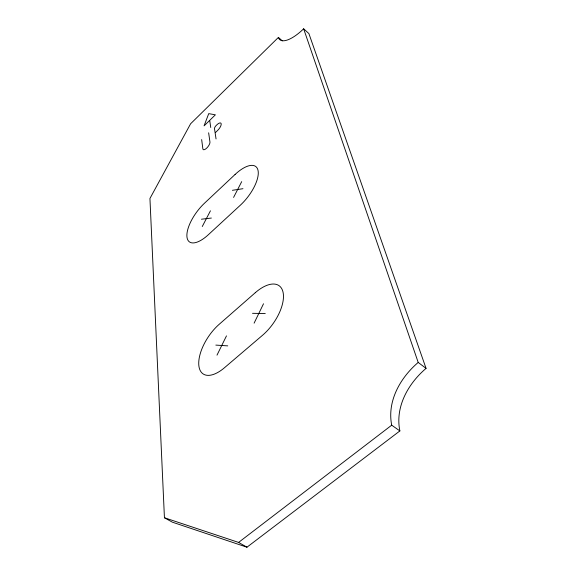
<?xml version="1.0" encoding="UTF-8"?>
<svg xmlns="http://www.w3.org/2000/svg" width="576" height="576" viewBox="0 0 576 576"><rect width="100%" height="100%" fill="white"/><g stroke="black" fill="none" stroke-linecap="round" stroke-linejoin="round"><path stroke-width="0.86" d="M254.11 323.158L263.513 303.768M216.994 355.147L226.483 335.88M233.582 197.417L241.697 181.642M202.27 226.512L210.442 210.809M303.646 28.8L418.198 362.434C400.356 377.676 386.914 401.126 391.702 425.182L399.874 430.927L246.967 547.2L172.303 522.158L164.434 517.752L149.94 198.475L190.606 123.775L278.41 37.404A30.413 11.102 -48.9 0 0 303.646 28.8L308.887 33.559L426.06 368.381C408.218 383.515 394.906 406.98 399.874 430.927M209.311 120.751L204.062 125.87L208.728 113.63L215.381 114.826L209.707 120.362L210.744 127.512M215.539 132.473L217.663 130.421A5.782 2.174 -51.6 0 0 221.191 123.811A5.782 2.174 -51.6 0 0 216.799 124.884L216.202 125.467A2.801 1.051 -51.6 0 0 214.495 128.664L216.05 138.946M164.434 517.752L238.586 542.419L391.702 425.182M232.423 190.296L242.957 188.705M201.434 219.211L211.37 218.052M252.504 313.315L265.255 313.546M215.842 345.103L227.758 345.866M238.586 542.419L246.967 547.2M418.198 362.434L426.06 368.381M278.41 37.404L282.276 40.838M208.649 132.804L209.952 142.063A5.206 1.973 -52 0 1 206.755 148.054A5.206 1.973 -52 0 1 202.867 148.91L201.665 139.586M235.08 174.47L204.494 203.206A28.771 11.974 -53.2 0 0 186.97 237.074A28.771 11.974 -53.2 0 0 208.325 234.749L240.336 205.207A29.225 12.319 -52.2 0 0 258.113 170.842A29.225 12.319 -52.2 0 0 235.08 174.47M255.283 292.702L219.182 324.31A33.898 16.423 -56 0 0 198.878 365.861A33.898 16.423 -56 0 0 224.453 367.754L262.555 335.254A34.394 17.05 -54.6 0 0 283.198 292.99A34.394 17.05 -54.6 0 0 255.283 292.702"/></g></svg>
